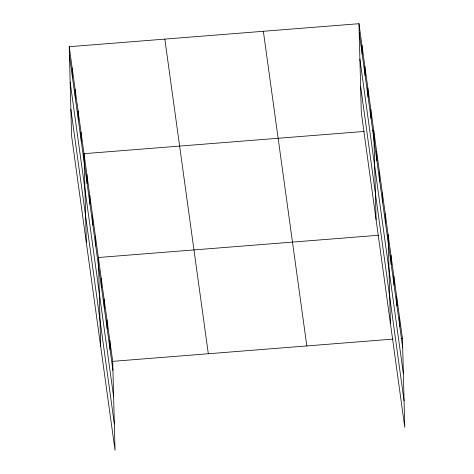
<?xml version="1.0" encoding="UTF-8"?>
<svg xmlns="http://www.w3.org/2000/svg" width="474" height="474" viewBox="0 0 474 474"><rect width="100%" height="100%" fill="white"/><g stroke="black" fill="none" stroke-linecap="round" stroke-linejoin="round"><path stroke-width="0.71" d="M69.228 46.695L112.699 361.342L115.028 450.3L71.556 135.653L69.228 46.695L358.972 23.7L402.444 338.347L404.772 427.305L361.301 112.658L358.972 23.7M364.334 131.428L84.005 153.677L86.339 242.635M372.303 130.794L373.749 130.682L376.083 219.64M378.679 235.258L98.355 257.506L100.684 346.464M112.699 361.342L393.029 339.094M400.998 338.46L402.444 338.347M359.209 32.795L402.681 347.442M359.896 59.149L403.374 373.796M360.607 86.304L404.085 400.951M263.354 31.29L306.826 345.937M164.839 39.105L208.317 353.752M69.465 55.79L112.936 370.437M70.152 82.144L113.63 396.791M70.863 109.298L114.341 423.946M399.576 317.58L399.813 326.675M396.708 296.813L396.945 305.908M393.835 276.046L394.078 285.141M390.967 255.279L391.204 264.373M388.099 234.512L390.428 323.475M385.232 213.744L385.469 222.839M382.358 192.977L382.595 202.078M379.49 172.216L379.727 181.311M376.623 151.449L376.86 160.544M370.798 109.287L371.035 118.382M367.842 87.886L368.079 96.98M364.885 66.49L365.122 75.585M361.929 45.095L362.166 54.19M109.832 340.575L110.069 349.67M106.964 319.808L107.201 328.903M104.09 299.041L104.327 308.136M101.223 278.274L101.46 287.368M95.481 236.739L95.724 245.834M92.614 215.972L92.851 225.067M89.746 195.205L89.983 204.3M86.878 174.438L87.115 183.539M81.048 132.276L81.291 141.37M78.097 110.88L78.334 119.975M75.141 89.485L75.378 98.58M72.184 68.09L72.421 77.185"/></g></svg>
